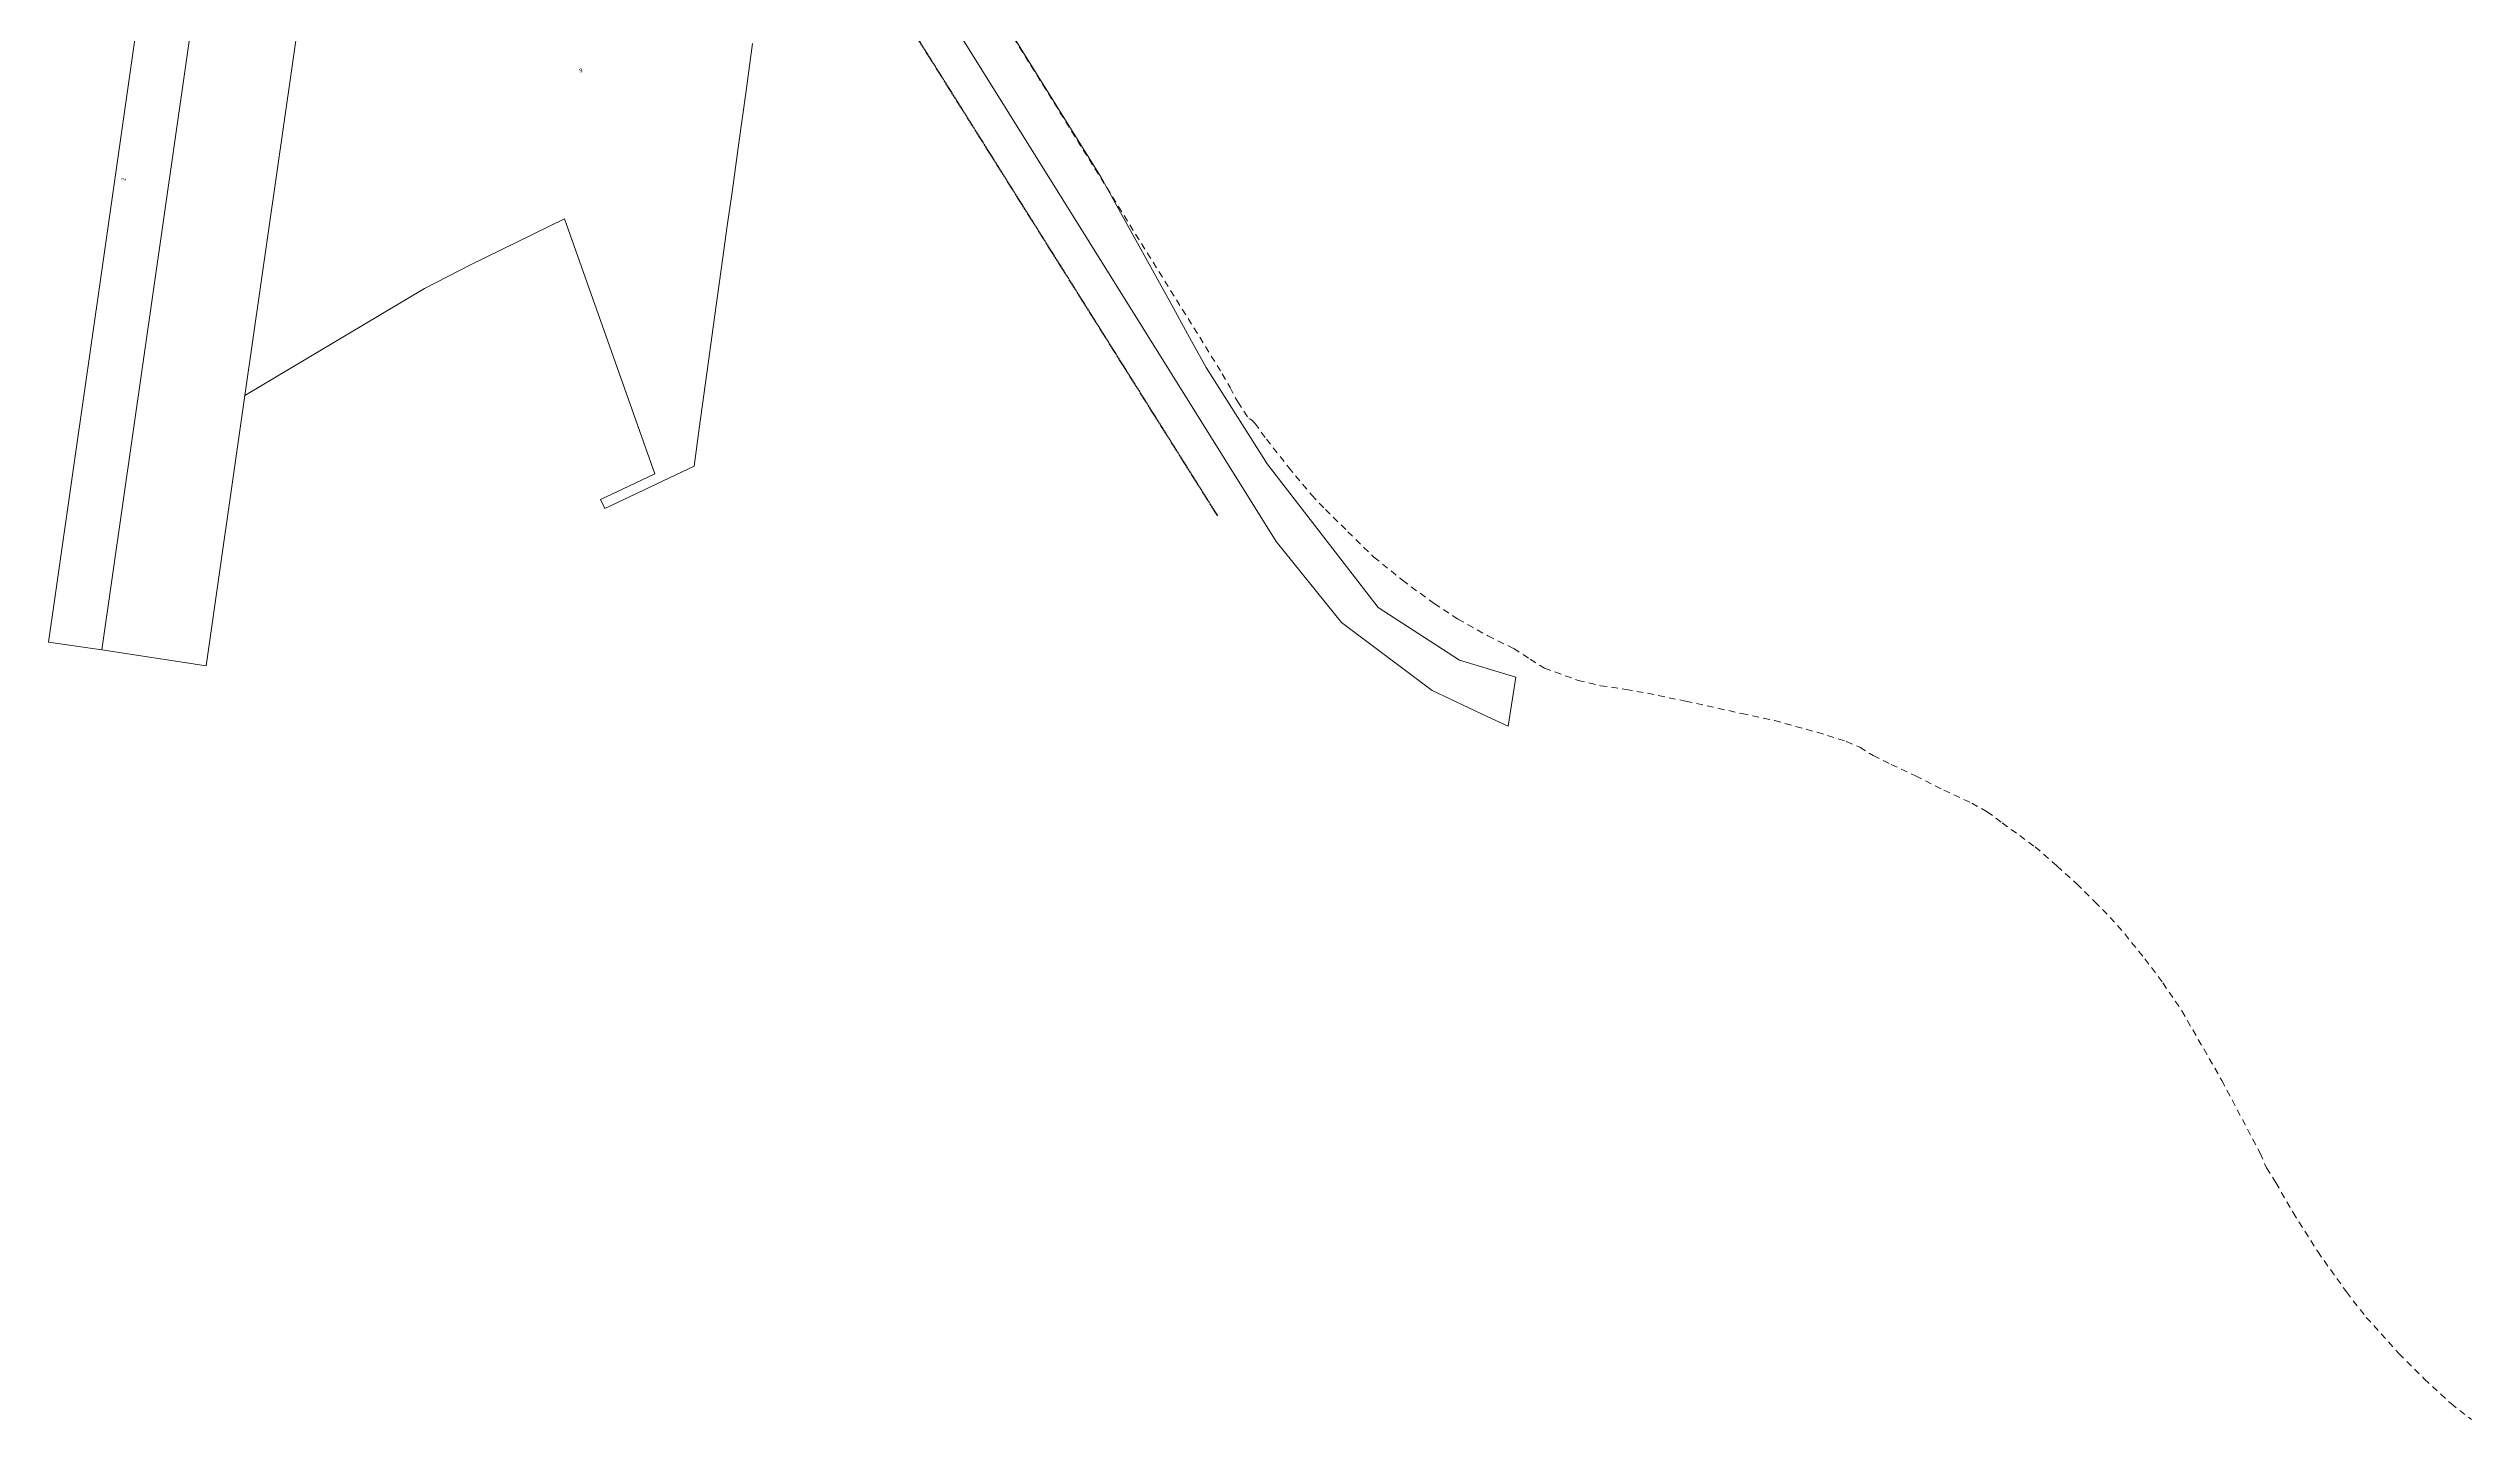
# Model space of a CAD drawing. Header units: metres. Extents: x 264012 to 265218, y 6264557 to 6265948.
# Drawn here: x 264119 to 265218, y 6264557 to 6265179 of the extents above; entities that cross this region are included whole.
import ezdxf

# ---------------------------------------------------------------- set-up
doc = ezdxf.new("R2010")
doc.units = ezdxf.units.M
doc.linetypes.add('Cable Exist OH', pattern=[1, 1, 0])
doc.linetypes.add('Dash', pattern=[5, 3, -2])
doc.layers.add('Cadastre Developer_SP_EXT', color=9, linetype='Continuous', lineweight=5)
doc.layers.add('Cadastre Land Parcels_SP_EXT', color=9, linetype='Continuous', lineweight=5)
doc.layers.add('Mains_HV_EXT', color=7, linetype='Continuous')
doc.styles.get("Standard").update_dxf_attribs({"font": 'arial.ttf'})

msp = doc.modelspace()

# ---------------------------------------------------------------- linework, layer by layer
at = {"layer": 'Cadastre Developer_SP_EXT', "linetype": 'Dash'}
msp.add_lwpolyline([(264498.7, 6265277.3), (264651.4, 6265031.4), (264654.9, 6265025.1), (264658.4, 6265018.6), (264663.4, 6265010.9), (264664.1, 6265010.8), (264664.8, 6265010.3), (264666.1, 6265009), (264671.4, 6265001.8), (264681.4, 6264989), (264691.9, 6264976.4), (264698.1, 6264969.9), (264708.3, 6264959.8), (264720.1, 6264948.3), (264733, 6264937.8), (264747.4, 6264927.2), (264758.2, 6264920.2), (264771.8, 6264912.6), (264783.5, 6264906.8), (264790.9, 6264902), (264797.4, 6264897.9), (264812.7, 6264892.4), (264822.8, 6264890), (264834.3, 6264888.3), (264844.1, 6264886.6), (264861.4, 6264883), (264886.8, 6264877.4), (264901.6, 6264874.2), (264921, 6264868.9), (264934.2, 6264864.7), (264940.3, 6264862.1), (264946.4, 6264858.3), (264954.5, 6264854.3), (264965.6, 6264849.1), (264978.4, 6264842.7), (264991.1, 6264836.7), (264998, 6264832.9), (265004.9, 6264827.8), (265012.8, 6264822.1), (265019.8, 6264816.9), (265029.7, 6264808.3), (265038.7, 6264800.2), (265046.8, 6264792.1), (265053.8, 6264785), (265060.4, 6264777.5), (265069.5, 6264766.2), (265077.7, 6264755.3), (265086.3, 6264742.7), (265104.4, 6264711.1), (265121.8, 6264678.1), (265124.7, 6264671.4), (265128.9, 6264664.8), (265136.7, 6264651.2), (265147.9, 6264633.5), (265160.9, 6264615.2), (265169.9, 6264603.7), (265184.7, 6264587.3), (265196.2, 6264575.8), (265208.3, 6264564.6), (265217.6, 6264557.4)], dxfattribs=at)
at = {"layer": 'Cadastre Land Parcels_SP_EXT', "linetype": 'Continuous'}
for points in [[(264190.8, 6264899), (264208.4, 6265021.6), (264254.5, 6265342.3), (264237.7, 6265344.7), (264227.5, 6265346.1), (264242.8, 6265453.3), (264223.3, 6265463), (264217.1, 6265419.2), (264209.2, 6265364.3), (264143.6, 6264906.2), (264190.8, 6264899)], [(264143.6, 6264906.2), (264209.2, 6265364.3), (264185, 6265367.7), (264182.7, 6265351.6), (264162, 6265207.4), (264144.3, 6265083.5), (264142.9, 6265074), (264131.3, 6264993), (264122.2, 6264929.7), (264119.4, 6264909.7), (264143.6, 6264906.2)]]:
    msp.add_lwpolyline(points, close=True, dxfattribs=at)
for points in [[(264254.5, 6265342.3), (264208.4, 6265021.6), (264208.4, 6265021.6), (264289.8, 6265070.1), (264310.6, 6265080.7), (264331.4, 6265090.9), (264353.2, 6265101.6), (264394.2, 6264986.1), (264376.9, 6264977.8), (264369.6, 6264974.4), (264371.6, 6264970.3), (264412, 6264989.5), (264414.3, 6265006.5), (264416.4, 6265021.8), (264418.5, 6265037.1), (264420.6, 6265052.5), (264422.7, 6265067.7), (264424.9, 6265083), (264427, 6265098.4), (264429.2, 6265113.7), (264432.3, 6265136.1), (264435.4, 6265158.5), (264438.4, 6265181)], [(264530.6, 6265188), (264675.8, 6264955.3), (264705.4, 6264918.7), (264746.5, 6264887.8), (264771.5, 6264876.1), (264781, 6264871.6), (264784.4, 6264893.9), (264784.4, 6264893.9), (264758.9, 6264901.6), (264722, 6264925.5), (264671.7, 6264990.6), (264644.1, 6265034.2), (264637.5, 6265046.2), (264627.5, 6265064.4), (264605.3, 6265104.4), (264596.4, 6265120.6), (264591.1, 6265129.1), (264529.3, 6265228.3)]]:
    msp.add_lwpolyline(points, dxfattribs=at)
at = {"layer": 'Mains_HV_EXT', "linetype": 'Cable Exist OH'}
msp.add_lwpolyline([(264649.3, 6264967), (264506.6, 6265194.1), (264507.4, 6265212.6), (264484.5, 6265247.4), (264452.4, 6265280.9), (264408.1, 6265338.7), (264373.7, 6265367.9)], dxfattribs=at)

# ---------------------------------------------------------------- texts
at = {"layer": 'Cadastre Land Parcels_SP_EXT'}
for s, rotation, p in [('9', 12.9225, (264360.2, 6265167.9)), ('2', 81.8, (264154.2, 6265118.7))]:
    msp.add_text(s, height=1.8, rotation=rotation, dxfattribs=at).set_placement(p)

doc.saveas('drawing.dxf')
